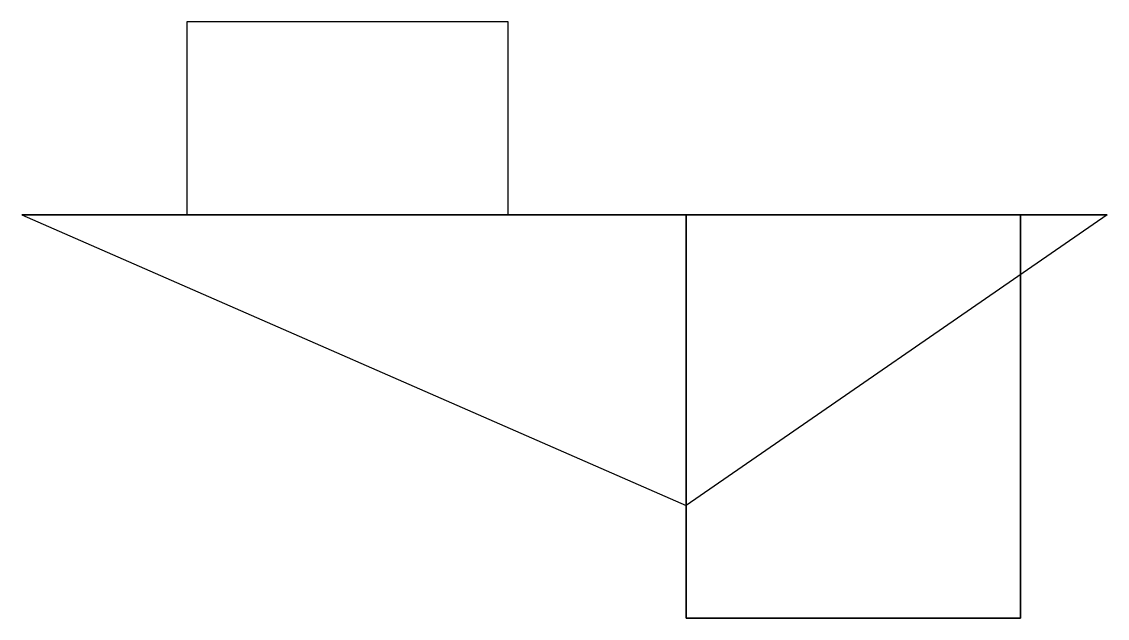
# Model space of a CAD drawing. Header units: millimetres. Extents: x -25 to 0, y 33.7 to 47.5.
import ezdxf

# ---------------------------------------------------------------- set-up
doc = ezdxf.new("R2010")
doc.units = ezdxf.units.MM

msp = doc.modelspace()

# ---------------------------------------------------------------- linework, layer by layer
for p, q in [((-14.8, 47.45), (-20.2, 47.45)), ((-21.2, 43), (-25, 43)), ((-13.8, 43), (-9.7, 43)), ((-2, 43), (0, 43))]:
    msp.add_line(p, q)
for points in [[(-13.8, 43), (-13.8, 47.45), (-14.8, 47.45), (-20.2, 47.45), (-21.2, 47.45), (-21.2, 43)], [(-2, 43), (-9.7, 43), (-9.7, 36.3), (-9.7, 33.7), (-9.5, 33.7), (-2.2, 33.7), (-2, 33.7), (-2, 36.3)]]:
    msp.add_lwpolyline(points, close=True)
for points in [[(0, 43), (-25, 43), (-9.7, 36.3), (-9.7, 33.7), (-9.5, 33.7), (-2.2, 33.7), (-2, 33.7), (-2, 36.3), (-2, 43)], [(-25, 43), (0, 43), (-9.7, 36.3), (-9.7, 33.7), (-9.5, 33.7), (-2.2, 33.7), (-2, 33.7), (-2, 36.3), (-2, 43)], [(0, 43), (-25, 43), (-9.7, 36.3), (-9.7, 33.7), (-9.5, 33.7), (-2.2, 33.7), (-2, 33.7), (-2, 36.3), (-2, 43)], [(-2, 43), (-2, 36.3), (-2, 33.7), (-2.2, 33.7), (-3.35, 33.7), (-8.35, 33.7), (-9.5, 33.7), (-9.7, 33.7), (-9.7, 36.3), (-9.7, 43)]]:
    msp.add_lwpolyline(points)

doc.saveas('drawing.dxf')
